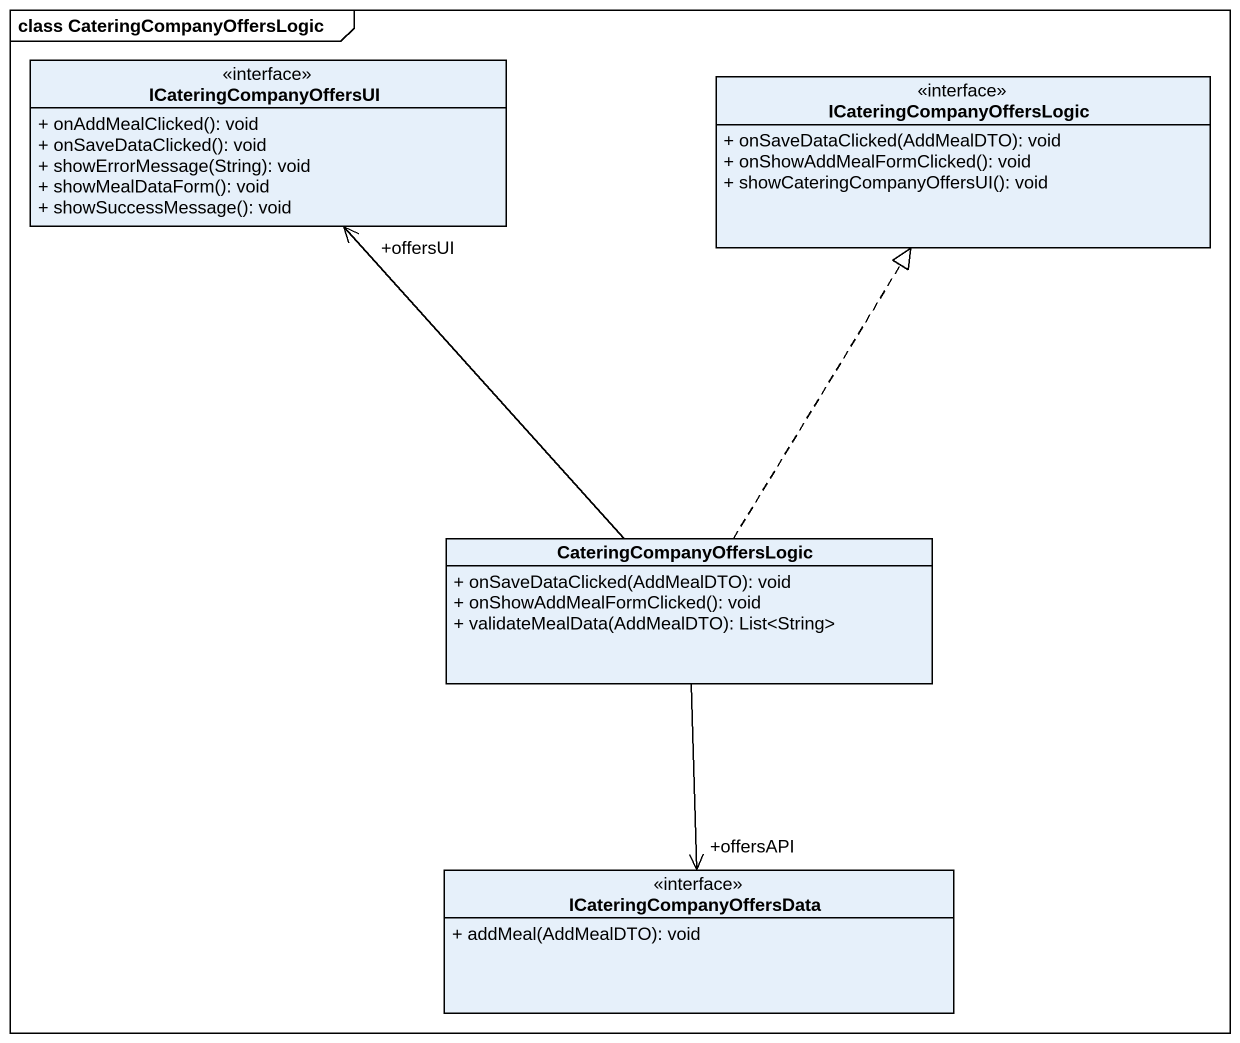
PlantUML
@startuml
mainframe class CateringCompanyOffersLogic
hide circle
hide empty members
skinparam classAttributeIconSize 0
class ICateringCompanyOffersUI <<interface>> {
  + onAddMealClicked(): void
  + onSaveDataClicked(): void
  + showErrorMessage(String): void
  + showMealDataForm(): void
  + showSuccessMessage(): void
}
class ICateringCompanyOffersLogic <<interface>> {
  + onSaveDataClicked(AddMealDTO): void
  + onShowAddMealFormClicked(): void
  + showCateringCompanyOffersUI(): void
}
class CateringCompanyOffersLogic {
  + onSaveDataClicked(AddMealDTO): void
  + onShowAddMealFormClicked(): void
  + validateMealData(AddMealDTO): List<String>
}
class ICateringCompanyOffersData <<interface>> {
  + addMeal(AddMealDTO): void
}
CateringCompanyOffersLogic -up-> "+offersUI" ICateringCompanyOffersUI
CateringCompanyOffersLogic .up.|> ICateringCompanyOffersLogic
CateringCompanyOffersLogic --> "+offersAPI" ICateringCompanyOffersData
@enduml
